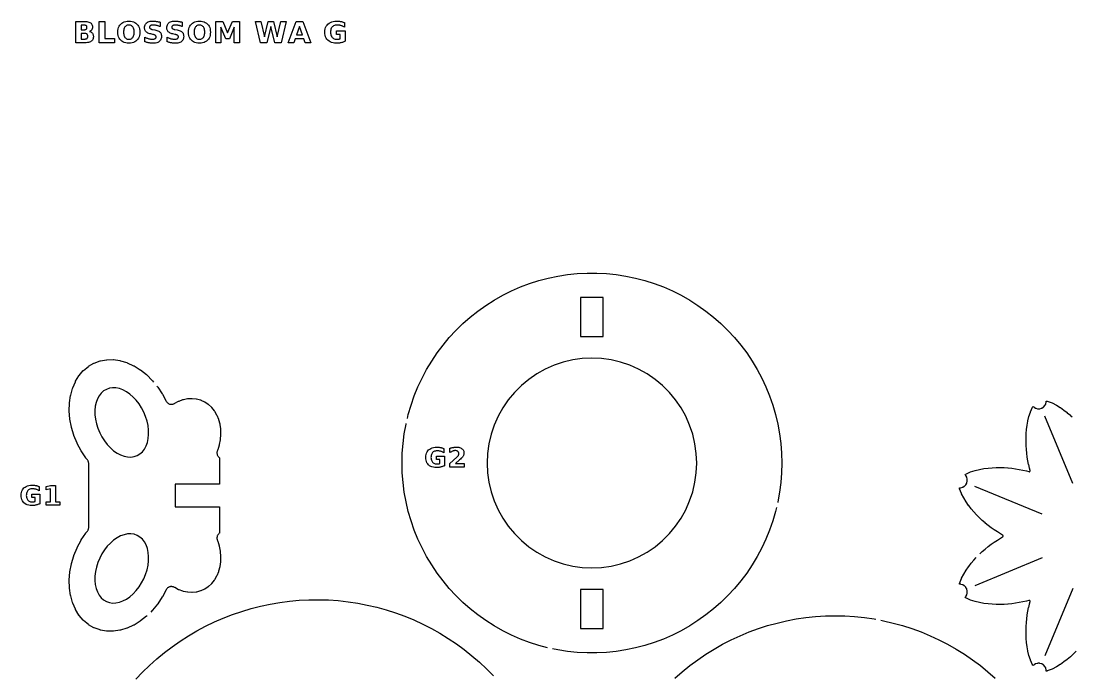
# Model space of a CAD drawing. Header units: millimetres. Extents: x 3 to 292, y 9 to 140.
# Drawn here: x 2.6 to 132.5, y 59.9 to 140.5 of the extents above; entities that cross this region are included whole.
import ezdxf

# ---------------------------------------------------------------- set-up
doc = ezdxf.new("R2010")
doc.units = ezdxf.units.MM
for name, color, linetype in [('CUT', 1, 'CONTINUOUS'), ('ENGRAVE', 5, 'CONTINUOUS'), ('SCORE', 7, 'CONTINUOUS')]:
    doc.layers.add(name, color=color, linetype=linetype)

msp = doc.modelspace()

# ---------------------------------------------------------------- linework, layer by layer
at = {"layer": 'CUT', "color": 1}
for points in [[(50.2376, 91.5008), (50.3474, 91.9657), (50.6845, 93.1239), (51.0808, 94.2632), (51.5353, 95.3806), (52.0466, 96.4732), (52.6135, 97.538), (53.2345, 98.5721), (53.9079, 99.573), (54.632, 100.5378), (55.4047, 101.4641), (56.2241, 102.3494), (57.088, 103.1913), (57.9941, 103.9876), (58.94, 104.7363), (59.9231, 105.4352), (60.941, 106.0826), (61.9908, 106.6768), (63.0698, 107.2161), (64.1751, 107.6992), (65.3039, 108.1247), (66.453, 108.4915), (67.6196, 108.7987), (68.8003, 109.0455), (69.9923, 109.2311), (71.1922, 109.3552), (72.3969, 109.4173), (73.6031, 109.4173), (74.8078, 109.3552), (76.0077, 109.2311), (77.1997, 109.0455), (78.3804, 108.7987), (79.547, 108.4915), (80.6961, 108.1247), (81.8249, 107.6992), (82.9302, 107.2161), (84.0092, 106.6768), (85.059, 106.0826), (86.0769, 105.4352), (87.06, 104.7363), (88.0059, 103.9876), (88.912, 103.1913), (89.7759, 102.3494), (90.5953, 101.4641), (91.368, 100.5378), (92.0921, 99.573), (92.7655, 98.5721), (93.3865, 97.538), (93.9534, 96.4732), (94.4647, 95.3806), (94.9192, 94.2632), (95.3155, 93.1239), (95.6526, 91.9657), (95.9297, 90.7916), (96.146, 89.6049), (96.3009, 88.4086), (96.394, 87.2059), (96.425, 86), (96.394, 84.7941), (96.3009, 83.5914), (96.146, 82.3951), (95.9297, 81.2084), (95.9154, 81.1476)], [(18.1131, 67.1665), (18.0858, 67.1395), (18.0497, 67.1076), (17.3192, 66.5289), (17.2772, 66.4995), (16.5132, 66.0283), (16.4648, 66.0024), (15.6815, 65.6461), (15.6261, 65.6253), (14.8379, 65.3888), (14.7756, 65.375), (13.9823, 65.2589), (13.9624, 65.2568), (13.9423, 65.2562), (13.1559, 65.2651), (13.1347, 65.2663), (13.1137, 65.2691), (12.3599, 65.404), (12.3384, 65.4088), (12.3174, 65.4155), (11.6082, 65.6737), (11.5876, 65.6822), (11.5679, 65.6925), (10.9142, 66.0698), (10.8956, 66.0816), (10.8782, 66.095), (10.2903, 66.5857), (10.2746, 66.5999), (10.2601, 66.6154), (9.7478, 67.2122), (9.7353, 67.2279), (9.7242, 67.2445), (9.3032, 67.9268), (9.2737, 67.9834), (8.9482, 68.7392), (8.9285, 68.795), (8.698, 69.6241), (8.6867, 69.6778), (8.5565, 70.566), (8.5521, 70.617), (8.5258, 71.5487), (8.5271, 71.5968), (8.6059, 72.5552), (8.6121, 72.6007), (8.7953, 73.5687), (8.8057, 73.6117), (9.0904, 74.5718), (9.1047, 74.6126), (9.486, 75.5475), (9.5041, 75.5865), (9.9753, 76.4795), (9.9973, 76.5167), (10.5498, 77.3519), (10.5761, 77.3876), (10.76, 77.6124), (10.8033, 77.671), (10.8397, 77.7319), (10.87, 77.7961), (10.8938, 77.8629), (10.911, 77.9318), (10.9214, 78.002), (10.925, 78.0747), (10.925, 85.9253), (10.9214, 85.998), (10.911, 86.0682), (10.8938, 86.1371), (10.87, 86.2039), (10.8397, 86.2681), (10.8033, 86.329), (10.76, 86.3876), (10.5761, 86.6124), (10.5498, 86.6481), (9.9973, 87.4833), (9.9753, 87.5205), (9.5041, 88.4135), (9.486, 88.4525), (9.1047, 89.3874), (9.0904, 89.4282), (8.8057, 90.3883), (8.7953, 90.4313), (8.6121, 91.3993), (8.6059, 91.4448), (8.5271, 92.4032), (8.5258, 92.4513), (8.5521, 93.383), (8.5565, 93.434), (8.6867, 94.3222), (8.698, 94.3759), (8.9285, 95.205), (8.9482, 95.2608), (9.2737, 96.0166), (9.3032, 96.0732), (9.7242, 96.7555), (9.7353, 96.7721), (9.7478, 96.7878), (10.2601, 97.3846), (10.2746, 97.4001), (10.2903, 97.4143), (10.8782, 97.905), (10.8956, 97.9184), (10.9142, 97.9302), (11.5679, 98.3075), (11.5876, 98.3178), (11.6082, 98.3263), (12.3174, 98.5845), (12.3384, 98.5912), (12.3599, 98.596), (13.1137, 98.7309), (13.1347, 98.7337), (13.1559, 98.7349), (13.9423, 98.7438), (13.9624, 98.7432), (13.9823, 98.7411), (14.7756, 98.625), (14.8379, 98.6112), (15.6261, 98.3747), (15.6815, 98.3539), (16.4648, 97.9976), (16.5132, 97.9717), (17.2772, 97.5005), (17.3192, 97.4711), (18.0497, 96.8924), (18.0858, 96.8605), (18.7693, 96.184), (18.8002, 96.1501), (18.9358, 95.9843)], [(19.3473, 95.4812), (19.4239, 95.3876), (19.4502, 95.3519), (20.0027, 94.5167), (20.0247, 94.4795), (20.4761, 93.624), (20.5124, 93.5625), (20.5533, 93.5063), (20.5994, 93.4543), (20.6503, 93.4069), (20.7056, 93.3646), (20.7646, 93.3278), (20.8268, 93.2969), (20.8918, 93.272), (20.9588, 93.2535), (21.0273, 93.2415), (21.0966, 93.2361), (21.1661, 93.2373), (21.2352, 93.2453), (21.3032, 93.2598), (21.3696, 93.2807), (21.4335, 93.3079), (21.4962, 93.342), (21.5371, 93.3669), (22.012, 93.6154), (22.0661, 93.6393), (22.5517, 93.8147), (22.6119, 93.8317), (23.1129, 93.935), (23.132, 93.9382), (23.1513, 93.94), (23.6608, 93.9666), (23.681, 93.9669), (23.7011, 93.9655), (24.1981, 93.913), (24.2186, 93.91), (24.2388, 93.9053), (24.7156, 93.7747), (24.7355, 93.7684), (24.7549, 93.7604), (25.2041, 93.554), (25.2225, 93.5446), (25.2402, 93.5337), (25.6547, 93.2545), (25.671, 93.2426), (25.6863, 93.2294), (26.0595, 92.8815), (26.0731, 92.8678), (26.0857, 92.8531), (26.4031, 92.4519), (26.4383, 92.4001), (26.6974, 91.9536), (26.7236, 91.9005), (26.9276, 91.4049), (26.9455, 91.352), (27.0898, 90.8155), (27.1004, 90.7638), (27.1815, 90.1957), (27.1858, 90.1456), (27.2015, 89.5561), (27.2001, 89.5078), (27.1497, 88.9077), (27.1432, 88.8612), (27.0271, 88.2614), (27.016, 88.2167), (26.836, 87.6282), (26.8204, 87.5851), (26.7989, 87.5345), (26.7743, 87.468), (26.7567, 87.4013), (26.7455, 87.3331), (26.7408, 87.2642), (26.7427, 87.1952), (26.7511, 87.1267), (26.766, 87.0593), (26.7873, 86.9936), (26.8148, 86.9302), (26.8481, 86.8697), (26.887, 86.8127), (26.9312, 86.7596), (26.9803, 86.711), (27.0351, 86.6661), (27.0722, 86.6386), (27.075, 86.5822), (27.075, 83.395), (21.605, 83.395), (21.605, 80.605), (27.075, 80.605), (27.075, 77.4178), (27.0722, 77.3614), (27.0351, 77.3339), (26.9803, 77.289), (26.9312, 77.2404), (26.887, 77.1873), (26.8481, 77.1303), (26.8148, 77.0698), (26.7873, 77.0064), (26.766, 76.9407), (26.7511, 76.8733), (26.7427, 76.8048), (26.7408, 76.7358), (26.7455, 76.6669), (26.7567, 76.5987), (26.7743, 76.532), (26.7989, 76.4655), (26.8204, 76.4149), (26.836, 76.3718), (27.016, 75.7833), (27.0271, 75.7386), (27.1432, 75.1388), (27.1497, 75.0923), (27.2001, 74.4922), (27.2015, 74.4439), (27.1858, 73.8544), (27.1815, 73.8043), (27.1004, 73.2362), (27.0898, 73.1845), (26.9455, 72.648), (26.9276, 72.5951), (26.7236, 72.0995), (26.6974, 72.0464), (26.4383, 71.5999), (26.4031, 71.5481), (26.0857, 71.1469), (26.0731, 71.1322), (26.0595, 71.1185), (25.6863, 70.7706), (25.671, 70.7574), (25.6547, 70.7455), (25.2402, 70.4663), (25.2225, 70.4554), (25.2041, 70.446), (24.7549, 70.2396), (24.7355, 70.2316), (24.7156, 70.2253), (24.2388, 70.0947), (24.2186, 70.09), (24.1981, 70.087), (23.7011, 70.0345), (23.681, 70.0331), (23.6608, 70.0334), (23.1513, 70.06), (23.132, 70.0618), (23.1129, 70.065), (22.6119, 70.1683), (22.5517, 70.1853), (22.0661, 70.3607), (22.012, 70.3846), (21.5371, 70.6331), (21.4962, 70.658), (21.4335, 70.6921), (21.3696, 70.7193), (21.3032, 70.7402), (21.2352, 70.7547), (21.1661, 70.7627), (21.0966, 70.7639), (21.0273, 70.7585), (20.9588, 70.7465), (20.8918, 70.728), (20.8268, 70.7031), (20.7646, 70.6722), (20.7056, 70.6354), (20.6503, 70.5931), (20.5994, 70.5457), (20.5533, 70.4937), (20.5124, 70.4375), (20.4761, 70.376), (20.0247, 69.5205), (20.0027, 69.4833), (19.4502, 68.6481), (19.4239, 68.6124), (18.8002, 67.8499), (18.7693, 67.816), (18.5751, 67.6237)], [(120.8568, 74.7956), (121.1543, 75.0768), (121.1578, 75.0801), (121.5131, 75.393), (121.5167, 75.3961), (121.8785, 75.6931), (121.8822, 75.6961), (122.2504, 75.9776), (122.2542, 75.9804), (122.6286, 76.2469), (122.6326, 76.2496), (123.0132, 76.5011), (123.0172, 76.5037), (123.4038, 76.7404), (123.408, 76.7429), (123.6686, 76.8903), (123.6803, 76.8977), (123.6898, 76.905), (123.6985, 76.9132), (123.7064, 76.9222), (123.7134, 76.932), (123.7195, 76.9423), (123.7245, 76.9532), (123.7284, 76.9645), (123.7313, 76.9762), (123.733, 76.988), (123.7336, 77), (123.733, 77.012), (123.7313, 77.0238), (123.7284, 77.0355), (123.7245, 77.0468), (123.7195, 77.0577), (123.7134, 77.068), (123.7064, 77.0778), (123.6985, 77.0868), (123.6898, 77.095), (123.6803, 77.1023), (123.6686, 77.1097), (123.408, 77.2571), (123.4038, 77.2596), (123.0172, 77.4963), (123.0132, 77.4989), (122.6326, 77.7504), (122.6286, 77.7531), (122.2542, 78.0196), (122.2504, 78.0224), (121.8822, 78.3039), (121.8785, 78.3069), (121.5167, 78.6039), (121.5131, 78.607), (121.1578, 78.9199), (121.1543, 78.9232), (120.8059, 79.2525), (120.8023, 79.256), (120.4611, 79.6027), (120.4576, 79.6064), (120.1241, 79.9715), (120.1205, 79.9756), (119.7955, 80.3609), (119.7918, 80.3655), (119.4765, 80.7737), (119.4726, 80.779), (119.1688, 81.2142), (119.1644, 81.2208), (118.8753, 81.6901), (118.8703, 81.699), (118.6023, 82.2163), (118.5961, 82.2301), (118.3639, 82.8335), (118.3593, 82.8474), (118.3577, 82.862), (118.3572, 82.8695), (118.3562, 82.9482), (118.4349, 82.952), (118.4753, 82.952), (118.4879, 82.9526), (118.4987, 82.954), (118.5109, 82.9567), (118.7141, 83.0112), (118.726, 83.0149), (118.7361, 83.0191), (118.7472, 83.0249), (118.9294, 83.13), (118.94, 83.1368), (118.9486, 83.1434), (118.9578, 83.1519), (119.1066, 83.3006), (119.115, 83.3099), (119.1217, 83.3185), (119.1284, 83.3291), (119.2336, 83.5112), (119.2394, 83.5224), (119.2435, 83.5324), (119.2473, 83.5444), (119.3018, 83.7476), (119.3045, 83.7598), (119.3059, 83.7706), (119.3064, 83.7831), (119.3064, 83.9935), (119.3059, 84.006), (119.3045, 84.0168), (119.3018, 84.029), (119.2473, 84.2322), (119.2435, 84.2442), (119.2394, 84.2542), (119.2336, 84.2654), (119.1284, 84.4475), (119.1217, 84.4581), (119.115, 84.4667), (119.1066, 84.476), (119.078, 84.5046), (119.025, 84.5629), (119.0814, 84.6179), (119.087, 84.6228), (119.0985, 84.632), (119.1116, 84.6386), (119.7024, 84.9011), (119.7166, 84.9065), (120.2719, 85.0827), (120.2817, 85.0855), (120.818, 85.2129), (120.8257, 85.2145), (121.3483, 85.3074), (121.3548, 85.3084), (121.8664, 85.374), (121.8723, 85.3746), (122.3746, 85.4173), (122.38, 85.4177), (122.874, 85.44), (122.8791, 85.4402), (123.3655, 85.444), (123.3704, 85.444), (123.8497, 85.4305), (123.8545, 85.4303), (124.327, 85.4004), (124.3317, 85.4), (124.7976, 85.3542), (124.8023, 85.3536), (125.2618, 85.2924), (125.2664, 85.2917), (125.7196, 85.2153), (125.7243, 85.2145), (126.1713, 85.1232), (126.1759, 85.1222), (126.6167, 85.0162), (126.6214, 85.015), (126.91, 84.9349), (126.9234, 84.9319), (126.9353, 84.9304), (126.9473, 84.93), (126.9592, 84.9308), (126.9711, 84.9327), (126.9827, 84.9358), (126.9939, 84.9399), (127.0047, 84.9451), (127.015, 84.9513), (127.0246, 84.9585), (127.0334, 84.9666), (127.0415, 84.9754), (127.0487, 84.985), (127.0549, 84.9953), (127.0601, 85.0061), (127.0642, 85.0173), (127.0673, 85.0289), (127.0692, 85.0408), (127.07, 85.0527), (127.0696, 85.0647), (127.0681, 85.0766), (127.0651, 85.09), (126.985, 85.3786), (126.9838, 85.3833), (126.8778, 85.8241), (126.8768, 85.8287), (126.7855, 86.2757), (126.7847, 86.2804), (126.7083, 86.7336), (126.7076, 86.7382), (126.6464, 87.1977), (126.6458, 87.2024), (126.6, 87.6683), (126.5996, 87.673), (126.5697, 88.1455), (126.5695, 88.1503), (126.556, 88.6296), (126.556, 88.6345), (126.5598, 89.1209), (126.56, 89.126), (126.5823, 89.62), (126.5827, 89.6254), (126.6254, 90.1277), (126.626, 90.1336), (126.6916, 90.6452), (126.6926, 90.6517), (126.7855, 91.1743), (126.7871, 91.182), (126.9145, 91.7183), (126.9173, 91.7281), (127.0935, 92.2834), (127.0989, 92.2976), (127.3614, 92.8884), (127.368, 92.9015), (127.3772, 92.913), (127.3821, 92.9186), (127.4371, 92.975), (127.4954, 92.922), (127.524, 92.8934), (127.5333, 92.885), (127.5419, 92.8783), (127.5525, 92.8716), (127.7346, 92.7664), (127.7458, 92.7606), (127.7558, 92.7565), (127.7678, 92.7527), (127.971, 92.6982), (127.9832, 92.6955), (127.994, 92.6941), (128.0065, 92.6936), (128.2169, 92.6936), (128.2294, 92.6941), (128.2402, 92.6955), (128.2524, 92.6982), (128.4556, 92.7527), (128.4676, 92.7565), (128.4776, 92.7606), (128.4888, 92.7664), (128.6709, 92.8716), (128.6815, 92.8783), (128.6901, 92.885), (128.6994, 92.8934), (128.8481, 93.0422), (128.8566, 93.0514), (128.8632, 93.06), (128.87, 93.0706), (128.9751, 93.2528), (128.9809, 93.2639), (128.9851, 93.274), (128.9888, 93.2859), (129.0433, 93.4891), (129.046, 93.5013), (129.0474, 93.5121), (129.048, 93.5247), (129.048, 93.5651), (129.0518, 93.6438), (129.1305, 93.6428), (129.138, 93.6423), (129.1526, 93.6407), (129.1665, 93.6361), (129.7699, 93.4039), (129.7837, 93.3977), (130.301, 93.1297), (130.3099, 93.1247), (130.7792, 92.8356), (130.7858, 92.8312), (131.221, 92.5274), (131.2263, 92.5235), (131.6345, 92.2082), (131.6391, 92.2045), (132.0244, 91.8795), (132.0285, 91.8759), (132.2394, 91.6832)], [(67.506, 63.2312), (66.453, 63.5085), (65.3039, 63.8753), (64.1751, 64.3008), (63.0698, 64.7839), (61.9908, 65.3232), (60.941, 65.9174), (59.9231, 66.5648), (58.94, 67.2637), (57.9941, 68.0124), (57.088, 68.8087), (56.2241, 69.6506), (55.4047, 70.5359), (54.632, 71.4622), (53.9079, 72.427), (53.2345, 73.4279), (52.6135, 74.462), (52.0466, 75.5268), (51.5353, 76.6194), (51.0808, 77.7368), (50.6845, 78.8761), (50.3474, 80.0343), (50.0703, 81.2084), (49.854, 82.3951), (49.6991, 83.5914), (49.606, 84.7941), (49.575, 86), (49.606, 87.2059), (49.6991, 88.4086), (49.854, 89.6049), (50.0703, 90.7916), (50.0883, 90.8682)], [(95.7661, 80.515), (95.6526, 80.0343), (95.3155, 78.8761), (94.9192, 77.7368), (94.4647, 76.6194), (93.9534, 75.5268), (93.3865, 74.462), (92.7655, 73.4279), (92.0921, 72.427), (91.368, 71.4622), (90.5953, 70.5359), (89.7759, 69.6506), (88.912, 68.8087), (88.0059, 68.0124), (87.06, 67.2637), (86.0769, 66.5648), (85.059, 65.9174), (84.0092, 65.3232), (82.9302, 64.7839), (81.8249, 64.3008), (80.6961, 63.8753), (79.547, 63.5085), (78.3804, 63.2013), (77.1997, 62.9545), (76.0077, 62.7689), (74.8078, 62.6448), (73.6031, 62.5827), (72.3969, 62.5827), (71.1922, 62.6448), (69.9923, 62.7689), (68.8003, 62.9545), (68.1409, 63.0923)], [(132.744, 62.8023), (132.3973, 62.4611), (132.3936, 62.4576), (132.0285, 62.1241), (132.0244, 62.1205), (131.6391, 61.7955), (131.6345, 61.7918), (131.2263, 61.4765), (131.221, 61.4726), (130.7858, 61.1688), (130.7792, 61.1644), (130.3099, 60.8753), (130.301, 60.8703), (129.7837, 60.6023), (129.7699, 60.5961), (129.1665, 60.3639), (129.1526, 60.3593), (129.138, 60.3577), (129.1305, 60.3572), (129.0518, 60.3562), (129.048, 60.4349), (129.048, 60.4753), (129.0474, 60.4879), (129.046, 60.4987), (129.0433, 60.5109), (128.9888, 60.7141), (128.9851, 60.726), (128.9809, 60.7361), (128.9751, 60.7472), (128.87, 60.9294), (128.8632, 60.94), (128.8566, 60.9486), (128.8481, 60.9578), (128.6994, 61.1066), (128.6901, 61.115), (128.6815, 61.1217), (128.6709, 61.1284), (128.4888, 61.2336), (128.4776, 61.2394), (128.4676, 61.2435), (128.4556, 61.2473), (128.2524, 61.3018), (128.2402, 61.3045), (128.2294, 61.3059), (128.2169, 61.3064), (128.0065, 61.3064), (127.994, 61.3059), (127.9832, 61.3045), (127.971, 61.3018), (127.7678, 61.2473), (127.7558, 61.2435), (127.7458, 61.2394), (127.7346, 61.2336), (127.5525, 61.1284), (127.5419, 61.1217), (127.5333, 61.115), (127.524, 61.1066), (127.4954, 61.078), (127.4371, 61.025), (127.3821, 61.0814), (127.3772, 61.087), (127.368, 61.0985), (127.3614, 61.1116), (127.0989, 61.7024), (127.0935, 61.7166), (126.9173, 62.2719), (126.9145, 62.2817), (126.7871, 62.818), (126.7855, 62.8257), (126.6926, 63.3483), (126.6916, 63.3548), (126.626, 63.8664), (126.6254, 63.8723), (126.5827, 64.3746), (126.5823, 64.38), (126.56, 64.874), (126.5598, 64.8791), (126.556, 65.3655), (126.556, 65.3704), (126.5695, 65.8497), (126.5697, 65.8545), (126.5996, 66.327), (126.6, 66.3317), (126.6458, 66.7976), (126.6464, 66.8023), (126.7076, 67.2618), (126.7083, 67.2664), (126.7847, 67.7196), (126.7855, 67.7243), (126.8768, 68.1713), (126.8778, 68.1759), (126.9838, 68.6167), (126.985, 68.6214), (127.0651, 68.91), (127.0681, 68.9234), (127.0696, 68.9353), (127.07, 68.9473), (127.0692, 68.9592), (127.0673, 68.9711), (127.0642, 68.9827), (127.0601, 68.9939), (127.0549, 69.0047), (127.0487, 69.015), (127.0415, 69.0246), (127.0334, 69.0334), (127.0246, 69.0415), (127.015, 69.0487), (127.0047, 69.0549), (126.9939, 69.0601), (126.9827, 69.0642), (126.9711, 69.0673), (126.9592, 69.0692), (126.9473, 69.07), (126.9353, 69.0696), (126.9234, 69.0681), (126.91, 69.0651), (126.6214, 68.985), (126.6167, 68.9838), (126.1759, 68.8778), (126.1713, 68.8768), (125.7243, 68.7855), (125.7196, 68.7847), (125.2664, 68.7083), (125.2618, 68.7076), (124.8023, 68.6464), (124.7976, 68.6458), (124.3317, 68.6), (124.327, 68.5996), (123.8545, 68.5697), (123.8497, 68.5695), (123.3704, 68.556), (123.3655, 68.556), (122.8791, 68.5598), (122.874, 68.56), (122.38, 68.5823), (122.3746, 68.5827), (121.8723, 68.6254), (121.8664, 68.626), (121.3548, 68.6916), (121.3483, 68.6926), (120.8257, 68.7855), (120.818, 68.7871), (120.2817, 68.9145), (120.2719, 68.9173), (119.7166, 69.0935), (119.7024, 69.0989), (119.1116, 69.3614), (119.0985, 69.368), (119.087, 69.3772), (119.0814, 69.3821), (119.025, 69.4371), (119.078, 69.4954), (119.1066, 69.524), (119.115, 69.5333), (119.1217, 69.5419), (119.1284, 69.5525), (119.2336, 69.7346), (119.2394, 69.7458), (119.2435, 69.7558), (119.2473, 69.7678), (119.3018, 69.971), (119.3045, 69.9832), (119.3059, 69.994), (119.3064, 70.0065), (119.3064, 70.2169), (119.3059, 70.2294), (119.3045, 70.2402), (119.3018, 70.2524), (119.2473, 70.4556), (119.2435, 70.4676), (119.2394, 70.4776), (119.2336, 70.4888), (119.1284, 70.6709), (119.1217, 70.6815), (119.115, 70.6901), (119.1066, 70.6994), (118.9578, 70.8481), (118.9486, 70.8566), (118.94, 70.8632), (118.9294, 70.87), (118.7472, 70.9751), (118.7361, 70.9809), (118.726, 70.9851), (118.7141, 70.9888), (118.5109, 71.0433), (118.4987, 71.046), (118.4879, 71.0474), (118.4753, 71.048), (118.4349, 71.048), (118.3562, 71.0518), (118.3572, 71.1305), (118.3577, 71.138), (118.3593, 71.1526), (118.3639, 71.1665), (118.5961, 71.7699), (118.6023, 71.7837), (118.8703, 72.301), (118.8753, 72.3099), (119.1644, 72.7792), (119.1688, 72.7858), (119.4726, 73.221), (119.4765, 73.2263), (119.7918, 73.6345), (119.7955, 73.6391), (120.1205, 74.0244), (120.1241, 74.0285), (120.4013, 74.332)], [(16.7405, 59.3403), (17.5721, 60.2146), (18.4381, 61.0549), (19.3369, 61.8599), (20.2673, 62.6283), (21.2277, 63.3589), (22.2165, 64.0504), (23.2322, 64.7019), (24.2731, 65.3122), (25.3376, 65.8803), (26.4241, 66.4054), (27.5306, 66.8866), (28.6555, 67.3232), (29.797, 67.7144), (30.9532, 68.0596), (32.1223, 68.3583), (33.3025, 68.61), (34.4917, 68.8142), (35.6882, 68.9707), (36.8899, 69.0792), (38.0951, 69.1396), (39.3017, 69.1516), (40.5078, 69.1154), (41.7115, 69.031), (42.9108, 68.8984), (44.1039, 68.718), (45.2889, 68.49), (46.4637, 68.2148), (47.6266, 67.8928), (48.7757, 67.5245), (49.9091, 67.1106), (51.0251, 66.6516), (52.1218, 66.1483), (53.1975, 65.6016), (54.2504, 65.0122), (55.2789, 64.3813), (56.2814, 63.7096), (57.2562, 62.9984), (58.2017, 62.2488), (59.1165, 61.4619), (59.9991, 60.6391), (60.8481, 59.7816)], [(83.2445, 59.4602), (84.1482, 60.2582), (85.0842, 61.0183), (86.0507, 61.739), (87.0462, 62.4191), (88.0689, 63.0575), (89.1172, 63.6532), (90.1892, 64.205), (91.283, 64.712), (92.3969, 65.1734), (93.5289, 65.5883), (94.6771, 65.9561), (95.8395, 66.2762), (97.0141, 66.548), (98.199, 66.7709), (99.392, 66.9448), (100.5913, 67.0691), (101.7946, 67.1438), (103, 67.1688), (104.2054, 67.1438), (105.4087, 67.0691), (106.608, 66.9448), (107.801, 66.7709), (108.0161, 66.7305)], [(108.6549, 66.6102), (108.9859, 66.548), (110.1605, 66.2762), (111.3229, 65.9561), (112.4711, 65.5883), (113.6031, 65.1734), (114.717, 64.712), (115.8108, 64.205), (116.8828, 63.6532), (117.9311, 63.0575), (118.9538, 62.4191), (119.9493, 61.739), (120.9158, 61.0183), (121.8518, 60.2582), (122.7555, 59.4602)]]:
    msp.add_lwpolyline(points, dxfattribs=at)
for points in [[(71.605, 102.3571), (71.605, 101.7143), (71.605, 101.605), (74.395, 101.605), (74.395, 101.75), (74.395, 102.5), (74.395, 106.2857), (74.395, 106.395), (71.605, 106.395), (71.605, 106.25), (71.605, 102.3571)], [(85.7048, 88.3749), (85.4315, 89.5371), (85.0521, 90.669), (84.5699, 91.7611), (83.989, 92.8041), (83.3143, 93.789), (82.5516, 94.7075), (81.7075, 95.5516), (80.789, 96.3143), (79.8041, 96.989), (78.7611, 97.5699), (77.669, 98.0521), (76.5371, 98.4315), (75.3749, 98.7048), (74.1926, 98.8698), (73, 98.9249), (71.8074, 98.8698), (70.6251, 98.7048), (69.4629, 98.4315), (68.331, 98.0521), (67.2389, 97.5699), (66.1959, 96.989), (65.211, 96.3143), (64.2925, 95.5516), (63.4484, 94.7075), (62.6857, 93.789), (62.011, 92.8041), (61.4301, 91.7611), (60.9479, 90.669), (60.5685, 89.5371), (60.2952, 88.3749), (60.1302, 87.1926), (60.0751, 86), (60.1302, 84.8074), (60.2952, 83.6251), (60.5685, 82.4629), (60.9479, 81.331), (61.4301, 80.2389), (62.011, 79.1959), (62.6857, 78.211), (63.4484, 77.2925), (64.2925, 76.4484), (65.211, 75.6857), (66.1959, 75.011), (67.2389, 74.4301), (68.331, 73.9479), (69.4629, 73.5685), (70.6251, 73.2952), (71.8074, 73.1302), (73, 73.0751), (74.1926, 73.1302), (75.3749, 73.2952), (76.5371, 73.5685), (77.669, 73.9479), (78.7611, 74.4301), (79.8041, 75.011), (80.789, 75.6857), (81.7075, 76.4484), (82.5516, 77.2925), (83.3143, 78.211), (83.989, 79.1959), (84.5699, 80.2389), (85.0521, 81.331), (85.4315, 82.4629), (85.7048, 83.6251), (85.8698, 84.8074), (85.9249, 86), (85.8698, 87.1926), (85.7048, 88.3749)], [(71.605, 69.5), (71.605, 65.7143), (71.605, 65.605), (74.395, 65.605), (74.395, 65.75), (74.395, 69.6429), (74.395, 70.395), (71.605, 70.395), (71.605, 69.5)]]:
    msp.add_lwpolyline(points, close=True, dxfattribs=at)
at = {"layer": 'ENGRAVE', "color": 5}
for points in [[(11.3359, 139.0283), (11.3786, 138.9743), (11.4152, 138.9151), (11.4452, 138.8517), (11.4685, 138.7839), (11.4852, 138.7118), (11.4952, 138.6354), (11.4985, 138.5547), (11.4914, 138.4331), (11.4699, 138.3223), (11.4341, 138.2223), (11.3841, 138.1331), (11.3197, 138.0546), (11.2411, 137.9869), (11.1478, 137.9298), (11.0397, 137.8831), (10.9166, 137.8467), (10.7787, 137.8208), (10.6259, 137.8052), (10.4582, 137.8), (9.3315, 137.8), (9.3315, 140.4325), (10.3506, 140.4325), (10.525, 140.4279), (10.6826, 140.4141), (10.8234, 140.3911), (10.9474, 140.3588), (11.0546, 140.3174), (11.145, 140.2668), (11.2201, 140.206), (11.2816, 140.1341), (11.3295, 140.0512), (11.3636, 139.9572), (11.3841, 139.8522), (11.391, 139.736), (11.3885, 139.6736), (11.381, 139.6143), (11.3685, 139.5582), (11.351, 139.5052), (11.3285, 139.4555), (11.301, 139.409), (11.2688, 139.3659), (11.2321, 139.3268), (11.1908, 139.2915), (11.1451, 139.2601), (11.0948, 139.2325), (11.0401, 139.2088), (11.1102, 139.1847), (11.1749, 139.1546), (11.234, 139.1185), (11.2877, 139.0764), (11.3359, 139.0283)], [(14.0991, 138.3131), (14.0991, 137.8), (12.2283, 137.8), (12.2283, 140.4325), (12.9072, 140.4325), (12.9072, 138.3131), (14.0991, 138.3131)], [(16.6004, 140.3187), (16.7433, 140.2279), (16.8708, 140.1169), (16.9807, 139.9881), (17.0706, 139.844), (17.1406, 139.6845), (17.1905, 139.5096), (17.2205, 139.3193), (17.2305, 139.1136), (17.2205, 138.9085), (17.1905, 138.7186), (17.1406, 138.5441), (17.0706, 138.3848), (16.9807, 138.2408), (16.8708, 138.1121), (16.7433, 138.0011), (16.6004, 137.9103), (16.4423, 137.8397), (16.269, 137.7892), (16.0803, 137.759), (15.8763, 137.7489), (15.6729, 137.759), (15.4846, 137.7892), (15.3114, 137.8397), (15.1534, 137.9103), (15.0105, 138.0011), (14.8828, 138.1121), (14.7726, 138.2408), (14.6824, 138.3848), (14.6123, 138.5441), (14.5622, 138.7186), (14.5322, 138.9085), (14.5222, 139.1136), (14.5322, 139.3193), (14.5622, 139.5096), (14.6123, 139.6845), (14.6824, 139.844), (14.7726, 139.9881), (14.8828, 140.1169), (15.0105, 140.2279), (15.1534, 140.3187), (15.3114, 140.3893), (15.4846, 140.4398), (15.6729, 140.47), (15.8763, 140.4801), (16.0803, 140.47), (16.269, 140.4398), (16.4423, 140.3893), (16.6004, 140.3187)], [(19.5767, 139.8518), (19.5058, 139.8775), (19.4356, 139.9006), (19.3659, 139.921), (19.2969, 139.9388), (19.2288, 139.9539), (19.1619, 139.9662), (19.0963, 139.9758), (19.032, 139.9827), (18.969, 139.9868), (18.9072, 139.9882), (18.8296, 139.9863), (18.7591, 139.9807), (18.6956, 139.9714), (18.6392, 139.9584), (18.5898, 139.9416), (18.5475, 139.9212), (18.512, 139.8968), (18.4829, 139.8683), (18.4602, 139.8357), (18.4441, 139.7989), (18.4344, 139.7581), (18.4311, 139.7131), (18.4333, 139.6791), (18.4399, 139.6478), (18.4508, 139.619), (18.466, 139.5928), (18.4856, 139.5692), (18.5096, 139.5483), (18.5393, 139.529), (18.5761, 139.5107), (18.62, 139.4934), (18.671, 139.4769), (18.7291, 139.4614), (18.7944, 139.4469), (19.0835, 139.3887), (19.2228, 139.3567), (19.348, 139.3197), (19.4591, 139.2776), (19.5561, 139.2304), (19.639, 139.1781), (19.7077, 139.1207), (19.7643, 139.0565), (19.8106, 138.9839), (19.8466, 138.9029), (19.8723, 138.8135), (19.8877, 138.7156), (19.8929, 138.6093), (19.8857, 138.4703), (19.8642, 138.3438), (19.8283, 138.2296), (19.7781, 138.1278), (19.7135, 138.0384), (19.6345, 137.9613), (19.5409, 137.8964), (19.4321, 137.8433), (19.3081, 137.802), (19.1691, 137.7725), (19.0148, 137.7548), (18.8455, 137.7489), (18.762, 137.7502), (18.6784, 137.7542), (18.5947, 137.7608), (18.5109, 137.77), (18.427, 137.7819), (18.343, 137.7965), (18.2589, 137.8136), (18.1749, 137.8333), (18.0908, 137.8555), (18.0068, 137.8803), (17.9227, 137.9077), (17.8387, 137.9375), (17.8387, 138.5106), (17.9223, 138.4678), (18.0049, 138.4286), (18.0866, 138.3931), (18.1674, 138.3613), (18.2473, 138.3332), (18.3262, 138.3087), (18.4042, 138.288), (18.4813, 138.271), (18.5574, 138.2578), (18.6326, 138.2484), (18.7069, 138.2427), (18.7803, 138.2408), (18.8514, 138.2429), (18.9168, 138.249), (18.9764, 138.2593), (19.0302, 138.2737), (19.0783, 138.2922), (19.1206, 138.3149), (19.1567, 138.3413), (19.1862, 138.3713), (19.2092, 138.4048), (19.2256, 138.4418), (19.2354, 138.4824), (19.2387, 138.5265), (19.2365, 138.566), (19.2298, 138.6025), (19.2186, 138.6358), (19.203, 138.6659), (19.183, 138.693), (19.1585, 138.7169), (19.1273, 138.7388), (19.0873, 138.76), (19.0384, 138.7804), (18.9806, 138.8), (18.9139, 138.8188), (18.8384, 138.8368), (18.5757, 138.895), (18.45, 138.926), (18.336, 138.9626), (18.2339, 139.0047), (18.1435, 139.0525), (18.065, 139.1058), (17.9983, 139.1647), (17.9425, 139.23), (17.8969, 139.3025), (17.8614, 139.3821), (17.836, 139.4688), (17.8208, 139.5627), (17.8158, 139.6637), (17.8228, 139.7898), (17.844, 139.9057), (17.8792, 140.0115), (17.9286, 140.1073), (17.9921, 140.193), (18.0697, 140.2685), (18.1605, 140.3332), (18.2636, 140.3861), (18.3791, 140.4272), (18.507, 140.4566), (18.6471, 140.4742), (18.7997, 140.4801), (18.8723, 140.4792), (18.9456, 140.4765), (19.0196, 140.472), (19.0943, 140.4656), (19.1697, 140.4575), (19.2458, 140.4475), (19.3226, 140.4357), (19.4003, 140.4221), (19.4789, 140.4067), (19.5584, 140.3895), (19.6388, 140.3705), (19.7201, 140.3496), (19.7201, 139.7925), (19.6481, 139.8235), (19.5767, 139.8518)], [(22.3219, 139.8518), (22.251, 139.8775), (22.1808, 139.9006), (22.1112, 139.921), (22.0421, 139.9388), (21.974, 139.9539), (21.9071, 139.9662), (21.8415, 139.9758), (21.7772, 139.9827), (21.7142, 139.9868), (21.6524, 139.9882), (21.5748, 139.9863), (21.5043, 139.9807), (21.4408, 139.9714), (21.3844, 139.9584), (21.335, 139.9416), (21.2927, 139.9212), (21.2572, 139.8968), (21.2281, 139.8683), (21.2054, 139.8357), (21.1893, 139.7989), (21.1796, 139.7581), (21.1764, 139.7131), (21.1785, 139.6791), (21.1851, 139.6478), (21.196, 139.619), (21.2112, 139.5928), (21.2308, 139.5692), (21.2548, 139.5483), (21.2845, 139.529), (21.3213, 139.5107), (21.3652, 139.4934), (21.4163, 139.4769), (21.4744, 139.4614), (21.5396, 139.4469), (21.8288, 139.3887), (21.9681, 139.3567), (22.0932, 139.3197), (22.2043, 139.2776), (22.3013, 139.2304), (22.3842, 139.1781), (22.4529, 139.1207), (22.5095, 139.0565), (22.5558, 138.9839), (22.5918, 138.9029), (22.6175, 138.8135), (22.6329, 138.7156), (22.6381, 138.6093), (22.6309, 138.4703), (22.6094, 138.3438), (22.5735, 138.2296), (22.5233, 138.1278), (22.4587, 138.0384), (22.3798, 137.9613), (22.2861, 137.8964), (22.1773, 137.8433), (22.0533, 137.802), (21.9143, 137.7725), (21.7601, 137.7548), (21.5907, 137.7489), (21.5072, 137.7502), (21.4236, 137.7542), (21.3399, 137.7608), (21.2561, 137.77), (21.1722, 137.7819), (21.0882, 137.7965), (21.0041, 137.8136), (20.9201, 137.8333), (20.8361, 137.8555), (20.752, 137.8803), (20.668, 137.9077), (20.5839, 137.9375), (20.5839, 138.5106), (20.6675, 138.4678), (20.7501, 138.4286), (20.8319, 138.3931), (20.9127, 138.3613), (20.9925, 138.3332), (21.0714, 138.3087), (21.1494, 138.288), (21.2265, 138.271), (21.3026, 138.2578), (21.3779, 138.2484), (21.4521, 138.2427), (21.5255, 138.2408), (21.5966, 138.2429), (21.662, 138.249), (21.7216, 138.2593), (21.7755, 138.2737), (21.8235, 138.2922), (21.8658, 138.3149), (21.9019, 138.3413), (21.9314, 138.3713), (21.9544, 138.4048), (21.9708, 138.4418), (21.9806, 138.4824), (21.9839, 138.5265), (21.9817, 138.566), (21.975, 138.6025), (21.9639, 138.6358), (21.9483, 138.6659), (21.9282, 138.693), (21.9037, 138.7169), (21.8725, 138.7388), (21.8325, 138.76), (21.7836, 138.7804), (21.7258, 138.8), (21.6592, 138.8188), (21.5837, 138.8368), (21.3209, 138.895), (21.1952, 138.926), (21.0812, 138.9626), (20.9791, 139.0047), (20.8888, 139.0525), (20.8102, 139.1058), (20.7435, 139.1647), (20.6877, 139.23), (20.6421, 139.3025), (20.6066, 139.3821), (20.5813, 139.4688), (20.5661, 139.5627), (20.561, 139.6637), (20.568, 139.7898), (20.5892, 139.9057), (20.6245, 140.0115), (20.6738, 140.1073), (20.7373, 140.193), (20.8149, 140.2685), (20.9057, 140.3332), (21.0088, 140.3861), (21.1243, 140.4272), (21.2522, 140.4566), (21.3924, 140.4742), (21.5449, 140.4801), (21.6175, 140.4792), (21.6908, 140.4765), (21.7648, 140.472), (21.8395, 140.4656), (21.9149, 140.4575), (21.991, 140.4475), (22.0678, 140.4357), (22.1455, 140.4221), (22.2242, 140.4067), (22.3037, 140.3895), (22.384, 140.3705), (22.4653, 140.3496), (22.4653, 139.7925), (22.3933, 139.8235), (22.3219, 139.8518)], [(25.448, 140.2279), (25.5755, 140.1169), (25.6854, 139.9881), (25.7753, 139.844), (25.8453, 139.6845), (25.8952, 139.5096), (25.9252, 139.3193), (25.9352, 139.1136), (25.9252, 138.9085), (25.8952, 138.7186), (25.8453, 138.5441), (25.7753, 138.3848), (25.6854, 138.2408), (25.5755, 138.1121), (25.448, 138.0011), (25.3051, 137.9103), (25.147, 137.8397), (24.9736, 137.7892), (24.785, 137.759), (24.581, 137.7489), (24.3776, 137.759), (24.1893, 137.7892), (24.0161, 137.8397), (23.8581, 137.9103), (23.7152, 138.0011), (23.5874, 138.1121), (23.4773, 138.2408), (23.3871, 138.3848), (23.317, 138.5441), (23.2669, 138.7186), (23.2369, 138.9085), (23.2269, 139.1136), (23.2369, 139.3193), (23.2669, 139.5096), (23.317, 139.6845), (23.3871, 139.844), (23.4773, 139.9881), (23.5874, 140.1169), (23.7152, 140.2279), (23.8581, 140.3187), (24.0161, 140.3893), (24.1893, 140.4398), (24.3776, 140.47), (24.581, 140.4801), (24.785, 140.47), (24.9736, 140.4398), (25.147, 140.3893), (25.3051, 140.3187), (25.448, 140.2279)], [(28.6593, 140.4325), (29.5215, 140.4325), (29.5215, 137.8), (28.8797, 137.8), (28.8797, 139.7255), (28.2731, 138.306), (27.8429, 138.306), (27.2363, 139.7255), (27.2363, 137.8), (26.5927, 137.8), (26.5927, 140.4325), (27.4567, 140.4325), (28.0562, 139.0237), (28.6593, 140.4325)], [(33.7195, 140.4325), (34.1709, 138.5194), (34.6258, 140.4325), (35.2711, 140.4325), (34.6505, 137.8), (33.8676, 137.8), (33.3897, 139.8013), (32.9172, 137.8), (32.1343, 137.8), (31.5084, 140.4325), (32.159, 140.4325), (32.6139, 138.5194), (33.0653, 140.4325), (33.7195, 140.4325)], [(37.3304, 140.4325), (38.3055, 137.8), (37.6231, 137.8), (37.4574, 138.2796), (36.3959, 138.2796), (36.2284, 137.8), (35.546, 137.8), (36.5211, 140.4325), (37.3304, 140.4325)], [(42.2198, 137.8586), (42.1303, 137.8329), (42.0398, 137.8106), (41.9482, 137.7917), (41.8556, 137.7763), (41.7621, 137.7643), (41.6675, 137.7557), (41.572, 137.7506), (41.4755, 137.7489), (41.2639, 137.7591), (41.0674, 137.7897), (40.8862, 137.8408), (40.7201, 137.9123), (40.5692, 138.0042), (40.4335, 138.1165), (40.316, 138.2463), (40.2199, 138.3907), (40.1452, 138.5496), (40.0918, 138.7231), (40.0597, 138.9111), (40.0491, 139.1136), (40.0599, 139.3182), (40.0926, 139.5078), (40.1469, 139.6823), (40.223, 139.8416), (40.3209, 139.9859), (40.4405, 140.1151), (40.579, 140.2267), (40.7336, 140.3179), (40.9042, 140.3889), (41.0909, 140.4396), (41.2937, 140.47), (41.5126, 140.4801), (41.5995, 140.4788), (41.6853, 140.4746), (41.7698, 140.4678), (41.8531, 140.4582), (41.9351, 140.4458), (42.016, 140.4308), (42.0954, 140.413), (42.1734, 140.3925), (42.2498, 140.3695), (42.3247, 140.3438), (42.3981, 140.3154), (42.47, 140.2844), (42.47, 139.7396), (42.3966, 139.7795), (42.3233, 139.816), (42.2502, 139.8489), (42.1773, 139.8783), (42.1045, 139.9041), (42.0318, 139.9265), (41.9592, 139.9453), (41.8866, 139.9608), (41.8138, 139.9727), (41.7411, 139.9813), (41.6683, 139.9865), (41.5954, 139.9882), (41.4654, 139.9819), (41.3457, 139.963), (41.2364, 139.9315), (41.1374, 139.8875), (41.0487, 139.8308), (40.9704, 139.7616), (40.9033, 139.6807), (40.8484, 139.5889), (40.8057, 139.4863), (40.7752, 139.3729), (40.7569, 139.2487), (40.7508, 139.1136), (40.7567, 138.9796), (40.7743, 138.8562), (40.8037, 138.7433), (40.8449, 138.6411), (40.8978, 138.5494), (40.9624, 138.4683), (41.0379, 138.3988), (41.1233, 138.3419), (41.2185, 138.2977), (41.3237, 138.2661), (41.4387, 138.2471), (41.5637, 138.2408), (41.5985, 138.2412), (41.6326, 138.2423), (41.6657, 138.2441), (41.6981, 138.2467), (41.7296, 138.25), (41.7603, 138.254), (41.79, 138.2589), (41.8188, 138.2645), (41.8465, 138.271), (41.8731, 138.2783), (41.8988, 138.2865), (41.9234, 138.2955), (41.9234, 138.8068), (41.509, 138.8068), (41.509, 139.2617), (42.567, 139.2617), (42.567, 137.9957), (42.4818, 137.9563), (42.3955, 137.9203), (42.3082, 137.8877), (42.2198, 137.8586)], [(10.5654, 139.4447), (10.5995, 139.4623), (10.6292, 139.4839), (10.6546, 139.5093), (10.6753, 139.5384), (10.6914, 139.5712), (10.7029, 139.6077), (10.7098, 139.648), (10.7121, 139.692), (10.7098, 139.7354), (10.7029, 139.7753), (10.6914, 139.8116), (10.6753, 139.8444), (10.6546, 139.8735), (10.6292, 139.8991), (10.5995, 139.921), (10.5654, 139.9388), (10.527, 139.9527), (10.4843, 139.9626), (10.4372, 139.9686), (10.3859, 139.9705), (10.0103, 139.9705), (10.0103, 139.4134), (10.3859, 139.4134), (10.4372, 139.4153), (10.4843, 139.4212), (10.527, 139.431), (10.5654, 139.4447)], [(15.5245, 139.8863), (15.4559, 139.829), (15.395, 139.759), (15.3427, 139.6774), (15.3, 139.5854), (15.2667, 139.483), (15.243, 139.3703), (15.2287, 139.2471), (15.2239, 139.1136), (15.2287, 138.9806), (15.243, 138.8579), (15.2667, 138.7455), (15.3, 138.6434), (15.3427, 138.5516), (15.395, 138.47), (15.4559, 138.4), (15.5245, 138.3427), (15.6008, 138.2981), (15.6849, 138.2663), (15.7768, 138.2472), (15.8763, 138.2408), (15.9765, 138.2472), (16.0687, 138.2663), (16.1532, 138.2981), (16.2298, 138.3427), (16.2985, 138.4), (16.3595, 138.47), (16.4117, 138.5516), (16.4545, 138.6434), (16.4877, 138.7455), (16.5115, 138.8579), (16.5258, 138.9806), (16.5305, 139.1136), (16.5258, 139.2471), (16.5115, 139.3703), (16.4877, 139.483), (16.4545, 139.5854), (16.4117, 139.6774), (16.3595, 139.759), (16.2985, 139.829), (16.2298, 139.8863), (16.1532, 139.9309), (16.0687, 139.9627), (15.9765, 139.9818), (15.8763, 139.9882), (15.7768, 139.9818), (15.6849, 139.9627), (15.6008, 139.9309), (15.5245, 139.8863)], [(24.1605, 139.829), (24.0997, 139.759), (24.0474, 139.6774), (24.0046, 139.5854), (23.9714, 139.483), (23.9476, 139.3703), (23.9334, 139.2471), (23.9286, 139.1136), (23.9334, 138.9806), (23.9476, 138.8579), (23.9714, 138.7455), (24.0046, 138.6434), (24.0474, 138.5516), (24.0997, 138.47), (24.1605, 138.4), (24.2292, 138.3427), (24.3055, 138.2981), (24.3896, 138.2663), (24.4815, 138.2472), (24.581, 138.2408), (24.6811, 138.2472), (24.7734, 138.2663), (24.8579, 138.2981), (24.9345, 138.3427), (25.0032, 138.4), (25.0642, 138.47), (25.1164, 138.5516), (25.1592, 138.6434), (25.1924, 138.7455), (25.2162, 138.8579), (25.2304, 138.9806), (25.2352, 139.1136), (25.2304, 139.2471), (25.2162, 139.3703), (25.1924, 139.483), (25.1592, 139.5854), (25.1164, 139.6774), (25.0642, 139.759), (25.0032, 139.829), (24.9345, 139.8863), (24.8579, 139.9309), (24.7734, 139.9627), (24.6811, 139.9818), (24.581, 139.9882), (24.4815, 139.9818), (24.3896, 139.9627), (24.3055, 139.9309), (24.2292, 139.8863), (24.1605, 139.829)], [(36.9267, 139.8154), (36.5652, 138.768), (37.2864, 138.768), (36.9267, 139.8154)], [(10.6793, 138.322), (10.7165, 138.3484), (10.748, 138.3796), (10.7738, 138.4158), (10.7939, 138.4568), (10.8082, 138.5027), (10.8168, 138.5536), (10.8197, 138.6093), (10.8168, 138.664), (10.8083, 138.7138), (10.7941, 138.759), (10.7742, 138.7994), (10.7486, 138.835), (10.7174, 138.8659), (10.6804, 138.892), (10.6377, 138.9134), (10.5891, 138.93), (10.5348, 138.9419), (10.4747, 138.949), (10.4088, 138.9514), (10.0103, 138.9514), (10.0103, 138.262), (10.4088, 138.262), (10.4742, 138.2644), (10.5339, 138.2716), (10.588, 138.2836), (10.6365, 138.3004), (10.6793, 138.322)], [(54.7426, 85.627), (54.663, 85.5938), (54.5823, 85.5637), (54.5007, 85.5368), (54.4181, 85.5131), (54.3345, 85.4925), (54.25, 85.4751), (54.1645, 85.4609), (54.0782, 85.4498), (53.9909, 85.4419), (53.9028, 85.4371), (53.8137, 85.4355), (53.6184, 85.445), (53.437, 85.4732), (53.2697, 85.5204), (53.1164, 85.5864), (52.9771, 85.6712), (52.8518, 85.7749), (52.7434, 85.8947), (52.6547, 86.028), (52.5857, 86.1747), (52.5364, 86.3348), (52.5068, 86.5083), (52.497, 86.6953), (52.507, 86.8842), (52.5371, 87.0592), (52.5873, 87.2202), (52.6576, 87.3673), (52.7479, 87.5005), (52.8583, 87.6198), (52.9862, 87.7227), (53.1289, 87.807), (53.2864, 87.8725), (53.4587, 87.9193), (53.6459, 87.9473), (53.8479, 87.9567), (53.9282, 87.9554), (54.0073, 87.9516), (54.0853, 87.9453), (54.1622, 87.9364), (54.2379, 87.9251), (54.3126, 87.9111), (54.3859, 87.8947), (54.4579, 87.8759), (54.5284, 87.8546), (54.5976, 87.8308), (54.6653, 87.8047), (54.7317, 87.776), (54.7317, 87.2731), (54.6639, 87.31), (54.5963, 87.3436), (54.5288, 87.374), (54.4615, 87.4011), (54.3943, 87.425), (54.3272, 87.4456), (54.2602, 87.463), (54.1931, 87.4773), (54.126, 87.4884), (54.0588, 87.4963), (53.9916, 87.501), (53.9244, 87.5026), (53.8044, 87.4968), (53.6939, 87.4794), (53.593, 87.4503), (53.5016, 87.4096), (53.4197, 87.3574), (53.3474, 87.2935), (53.2855, 87.2187), (53.2348, 87.134), (53.1954, 87.0393), (53.1673, 86.9347), (53.1504, 86.82), (53.1448, 86.6953), (53.1502, 86.5716), (53.1665, 86.4577), (53.1936, 86.3535), (53.2316, 86.2591), (53.2804, 86.1745), (53.3401, 86.0996), (53.4097, 86.0354), (53.4886, 85.983), (53.5765, 85.9421), (53.6736, 85.913), (53.7798, 85.8955), (53.8951, 85.8896), (53.9273, 85.89), (53.9587, 85.891), (53.9893, 85.8927), (54.0191, 85.8951), (54.0482, 85.8981), (54.0766, 85.9018), (54.104, 85.9063), (54.1306, 85.9115), (54.1561, 85.9175), (54.1807, 85.9243), (54.2044, 85.9318), (54.2271, 85.9401), (54.2271, 86.4121), (53.8446, 86.4121), (53.8446, 86.832), (54.8212, 86.832), (54.8212, 85.6634), (54.7426, 85.627)], [(57.2299, 85.9434), (57.2299, 85.4827), (55.464, 85.4827), (55.464, 85.9434), (56.351, 86.7262), (56.3889, 86.7619), (56.4234, 86.7973), (56.4544, 86.8324), (56.4819, 86.8673), (56.5061, 86.9019), (56.5268, 86.9362), (56.5442, 86.9706), (56.5584, 87.0055), (56.5695, 87.0408), (56.5774, 87.0765), (56.5822, 87.1127), (56.5838, 87.1494), (56.5806, 87.2045), (56.571, 87.2559), (56.5551, 87.3036), (56.5328, 87.3476), (56.5041, 87.3879), (56.469, 87.4245), (56.4287, 87.4563), (56.3841, 87.4823), (56.3353, 87.5026), (56.2824, 87.5171), (56.2252, 87.5257), (56.1638, 87.5286), (56.1142, 87.5269), (56.0631, 87.5217), (56.0104, 87.513), (55.9562, 87.5008), (55.9005, 87.4851), (55.8432, 87.466), (55.7845, 87.4434), (55.7244, 87.4174), (55.6629, 87.3881), (55.6001, 87.3553), (55.536, 87.3192), (55.4705, 87.2796), (55.4705, 87.8135), (55.5409, 87.8359), (55.611, 87.8564), (55.6808, 87.8751), (55.7504, 87.892), (55.8197, 87.9069), (55.8888, 87.9201), (55.9575, 87.9313), (56.0257, 87.9404), (56.0934, 87.9475), (56.1608, 87.9526), (56.2276, 87.9557), (56.294, 87.9567), (56.434, 87.9514), (56.5632, 87.9354), (56.6816, 87.9087), (56.7892, 87.8713), (56.886, 87.8233), (56.9719, 87.7646), (57.0458, 87.6964), (57.1062, 87.6198), (57.1532, 87.5347), (57.1868, 87.4413), (57.2069, 87.3394), (57.2136, 87.2292), (57.2108, 87.1637), (57.2023, 87.0998), (57.188, 87.0373), (57.1681, 86.9763), (57.1424, 86.9169), (57.1111, 86.8589), (57.0706, 86.7984), (57.0176, 86.7315), (56.952, 86.6581), (56.8738, 86.5782), (56.7831, 86.4919), (56.6798, 86.3991), (56.1606, 85.9434), (57.2299, 85.9434)], [(4.8238, 80.9443), (4.7442, 80.911), (4.6635, 80.881), (4.5819, 80.8541), (4.4993, 80.8303), (4.4157, 80.8098), (4.3312, 80.7924), (4.2458, 80.7781), (4.1594, 80.767), (4.0721, 80.7591), (3.984, 80.7544), (3.8949, 80.7528), (3.6996, 80.7622), (3.5182, 80.7905), (3.3509, 80.8376), (3.1976, 80.9036), (3.0583, 80.9885), (2.933, 81.0922), (2.8246, 81.212), (2.7359, 81.3452), (2.6669, 81.4919), (2.6176, 81.6521), (2.588, 81.8256), (2.5782, 82.0126), (2.5882, 82.2015), (2.6183, 82.3764), (2.6685, 82.5375), (2.7388, 82.6846), (2.8291, 82.8178), (2.9395, 82.937), (3.0674, 83.04), (3.2101, 83.1242), (3.3676, 83.1897), (3.5399, 83.2365), (3.7271, 83.2646), (3.9291, 83.274), (4.0094, 83.2727), (4.0885, 83.2689), (4.1665, 83.2626), (4.2434, 83.2537), (4.3192, 83.2423), (4.3938, 83.2284), (4.4671, 83.212), (4.5391, 83.1931), (4.6096, 83.1718), (4.6788, 83.1481), (4.7465, 83.1219), (4.8129, 83.0933), (4.8129, 82.5904), (4.7451, 82.6273), (4.6775, 82.6609), (4.61, 82.6913), (4.5427, 82.7184), (4.4755, 82.7423), (4.4084, 82.7629), (4.3414, 82.7803), (4.2743, 82.7945), (4.2072, 82.8056), (4.14, 82.8135), (4.0728, 82.8183), (4.0056, 82.8199), (3.8856, 82.814), (3.7751, 82.7966), (3.6742, 82.7676), (3.5828, 82.7269), (3.5009, 82.6746), (3.4286, 82.6107), (3.3667, 82.536), (3.316, 82.4513), (3.2766, 82.3566), (3.2485, 82.2519), (3.2316, 82.1372), (3.226, 82.0126), (3.2314, 81.8889), (3.2477, 81.7749), (3.2748, 81.6708), (3.3128, 81.5764), (3.3616, 81.4917), (3.4213, 81.4169), (3.4909, 81.3527), (3.5698, 81.3002), (3.6577, 81.2594), (3.7548, 81.2302), (3.861, 81.2127), (3.9763, 81.2069), (4.0085, 81.2072), (4.0399, 81.2083), (4.0705, 81.21), (4.1004, 81.2123), (4.1294, 81.2154), (4.1578, 81.2191), (4.1852, 81.2236), (4.2118, 81.2288), (4.2373, 81.2348), (4.2619, 81.2415), (4.2856, 81.2491), (4.3083, 81.2574), (4.3083, 81.7294), (3.9258, 81.7294), (3.9258, 82.1493), (4.9024, 82.1493), (4.9024, 80.9807), (4.8238, 80.9443)], [(6.2255, 81.2329), (6.2255, 82.8036), (5.6575, 82.6864), (5.6575, 83.1128), (6.2223, 83.23), (6.818, 83.23), (6.818, 81.2329), (7.3713, 81.2329), (7.3713, 80.8), (5.6721, 80.8), (5.6721, 81.2329), (6.2255, 81.2329)]]:
    msp.add_lwpolyline(points, close=True, dxfattribs=at)
at = {"layer": 'SCORE', "color": 7}
for points in [[(13.0982, 95.0784), (12.7596, 94.878), (12.4593, 94.6113), (12.2025, 94.2827), (11.9935, 93.8981), (11.836, 93.4638), (11.7327, 92.9873), (11.6852, 92.4769), (11.6945, 91.9412), (11.7603, 91.3894), (11.8815, 90.8309), (12.0561, 90.2753), (12.2811, 89.7321), (12.5526, 89.2107), (12.8659, 88.7198), (13.2158, 88.2679), (13.5962, 87.8628), (14.0007, 87.5114), (14.4222, 87.2196), (14.8536, 86.9926), (15.2875, 86.8341), (15.7165, 86.7469), (16.1333, 86.7324), (16.5306, 86.791), (16.9018, 86.9216), (17.2404, 87.122), (17.5407, 87.3887), (17.7975, 87.7173), (18.0065, 88.1019), (18.164, 88.5362), (18.2673, 89.0127), (18.3148, 89.5231), (18.3055, 90.0588), (18.2397, 90.6106), (18.1185, 91.1691), (17.9439, 91.7247), (17.7189, 92.2679), (17.4474, 92.7893), (17.1341, 93.2802), (16.7842, 93.7321), (16.4038, 94.1372), (15.9993, 94.4886), (15.5778, 94.7804), (15.1464, 95.0074), (14.7125, 95.1659), (14.2835, 95.2531), (13.8667, 95.2676), (13.4694, 95.209), (13.0982, 95.0784)], [(132.3212, 83.4672), (128.8771, 91.7821)], [(128.5328, 79.6788), (120.2179, 83.1229)], [(16.9018, 77.0784), (16.5306, 77.209), (16.1333, 77.2676), (15.7165, 77.2531), (15.2875, 77.1659), (14.8536, 77.0074), (14.4222, 76.7804), (14.0007, 76.4886), (13.5962, 76.1372), (13.2158, 75.7321), (12.8659, 75.2802), (12.5526, 74.7893), (12.2811, 74.2679), (12.0561, 73.7247), (11.8815, 73.1691), (11.7603, 72.6106), (11.6945, 72.0588), (11.6852, 71.5231), (11.7327, 71.0127), (11.836, 70.5362), (11.9935, 70.1019), (12.2025, 69.7173), (12.4593, 69.3887), (12.7596, 69.122), (13.0982, 68.9216), (13.4694, 68.791), (13.8667, 68.7324), (14.2835, 68.7469), (14.7125, 68.8341), (15.1464, 68.9926), (15.5778, 69.2196), (15.9993, 69.5114), (16.4038, 69.8628), (16.7842, 70.2679), (17.1341, 70.7198), (17.4474, 71.2107), (17.7189, 71.7321), (17.9439, 72.2753), (18.1185, 72.8309), (18.2397, 73.3894), (18.3055, 73.9412), (18.3148, 74.4769), (18.2673, 74.9873), (18.164, 75.4638), (18.0065, 75.8981), (17.7975, 76.2827), (17.5407, 76.6113), (17.2404, 76.878), (16.9018, 77.0784)], [(128.5328, 74.3212), (120.2179, 70.8771)], [(132.3212, 70.5328), (128.8771, 62.2179)]]:
    msp.add_lwpolyline(points, dxfattribs=at)

doc.saveas('drawing.dxf')
